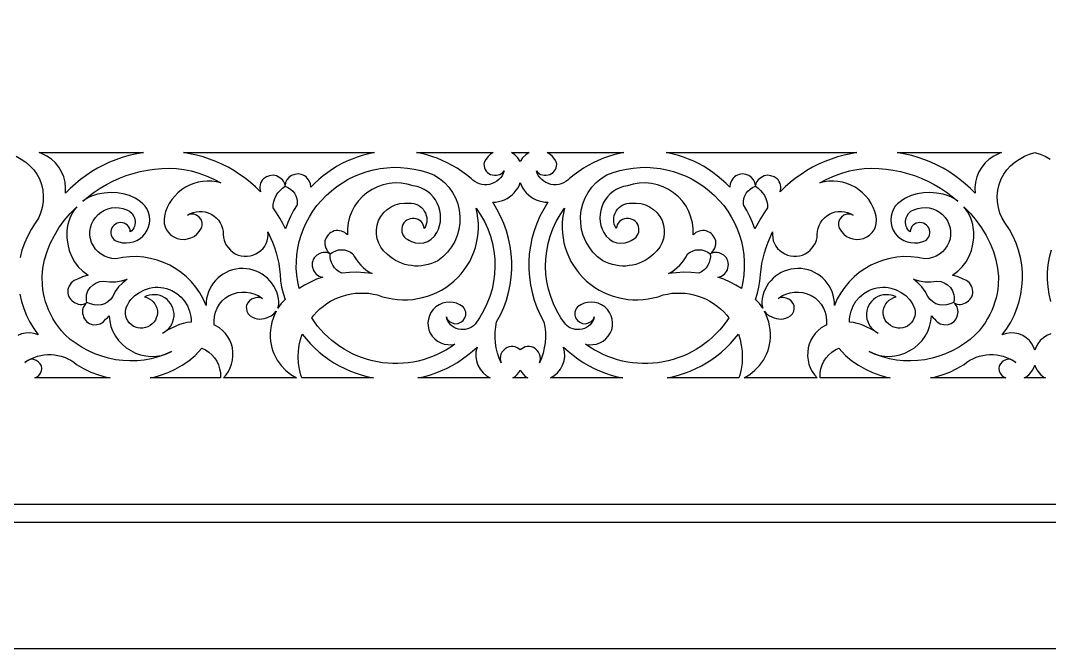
# Model space of a CAD drawing. Extents: x -1830 to 1830, y -1025 to 1025.
# Drawn here: x -1125 to 16, y -1025 to -329 of the extents above; entities that cross this region are included whole.
import ezdxf

# ---------------------------------------------------------------- set-up
doc = ezdxf.new("R2010")
doc.units = 0
doc.layers.add('LAYER_1', color=18, linetype='CONTINUOUS')

msp = doc.modelspace()

# ---------------------------------------------------------------- linework, layer by layer
at = {"layer": 'LAYER_1'}
for points in [[(-1830, -1025), (1830, -1025), (1830, 1025), (-1830, 1025)], [(-1690, 885), (-1690, -885), (1690, -885), (1690, 885)], [(1670, 865), (-1670, 865), (-1670, -865), (1670, -865)], [(-988.5, -475), (-990, -475.2), (-997.5, -476.6), (-1004.8, -478.3), (-1012, -480.4), (-1019, -482.9), (-1026, -485.7), (-1032.8, -488.8), (-1039.4, -492.3), (-1045.9, -496.1), (-1052.1, -500.3), (-1058.2, -504.8), (-1064, -509.6), (-1069.6, -514.7), (-1075, -520.1), (-1074.8, -513.9), (-1075.4, -507.9), (-1076.9, -502), (-1079.2, -496.4), (-1082.3, -491.2), (-1086, -486.4), (-1090.5, -482.3), (-1095.6, -478.8), (-1100.8, -476.2), (-1104.2, -475)], [(-734.1, -475.3), (-740, -476.6), (-745.8, -478.2), (-751.6, -480), (-757.2, -482.2), (-762.8, -484.6), (-768.3, -487.2), (-773.7, -490.2), (-778.9, -493.4), (-784.1, -496.9), (-789, -500.6), (-793.9, -504.7), (-798.5, -508.9), (-803, -513.5), (-803.4, -509.8), (-804.7, -506.3), (-806.8, -503.3), (-808.1, -502), (-809.7, -500.8), (-811.4, -499.9), (-813.2, -499.3), (-816.9, -498.7), (-820.7, -499.1), (-824.2, -500.3), (-827.2, -502.5), (-829.4, -505.1), (-830.8, -508.1), (-831.2, -511.6), (-831.6, -509.8), (-832.3, -508.1), (-833.2, -506.6), (-834.4, -505.2), (-837.3, -502.8), (-840.9, -500.8), (-842.8, -500.4), (-844.7, -500.2), (-848.6, -500.6), (-852.2, -502), (-855.4, -504.1), (-856.7, -505.7), (-857.8, -507.3), (-858.6, -509.1), (-859.1, -510.9), (-859.4, -512.8), (-859.5, -514.7), (-859.2, -516.6), (-858.7, -518.5), (-864.2, -513.1), (-869.9, -508.1), (-875.8, -503.4), (-881.9, -499.1), (-888.2, -495), (-894.7, -491.3), (-901.4, -487.9), (-908.3, -484.9), (-915.3, -482.2), (-922.4, -479.8), (-929.6, -477.8), (-937, -476.2), (-943.9, -475), (-732.3, -475)], [(-600.5, -475), (-603.5, -476.9), (-606.3, -479.4), (-608.8, -482.5), (-610.7, -486), (-610.9, -488), (-610.8, -490.1), (-610.2, -492), (-609.4, -493.8), (-608.3, -495.5), (-606.9, -497), (-605.3, -498.2), (-603.5, -499.2), (-601.4, -499.8), (-599.2, -500.1), (-597.1, -500.1), (-595.1, -499.7), (-593.2, -499.1), (-591.4, -498.1), (-589.8, -496.9), (-588.4, -495.3), (-589.4, -498.1), (-590.8, -500.7), (-592.5, -503), (-594.4, -505), (-596.6, -506.8), (-599.1, -508.3), (-601.7, -509.4), (-604.6, -510.2), (-607.5, -510.6), (-610.4, -510.6), (-613.2, -510.3), (-615.9, -509.6), (-618.5, -508.5), (-621, -507.2), (-623.2, -505.5), (-625.2, -503.6), (-630.2, -499.6), (-635.3, -495.8), (-640.6, -492.4), (-646, -489.2), (-651.5, -486.3), (-657.1, -483.7), (-662.7, -481.3), (-668.5, -479.3), (-674.3, -477.5), (-680.2, -476.1), (-685.5, -475)], [(-564.5, -477.4), (-568, -480.9), (-570.6, -484.8), (-573.2, -480.9), (-576.7, -477.4), (-580.3, -475), (-560.8, -475)], [(-460.9, -476.1), (-466.8, -477.5), (-472.6, -479.3), (-478.4, -481.3), (-484.1, -483.7), (-489.7, -486.3), (-495.2, -489.2), (-500.6, -492.4), (-505.8, -495.8), (-510.9, -499.6), (-515.9, -503.6), (-517.9, -505.5), (-520.2, -507.2), (-522.6, -508.5), (-525.2, -509.6), (-527.9, -510.3), (-530.7, -510.6), (-533.6, -510.6), (-536.6, -510.2), (-539.4, -509.4), (-542.1, -508.3), (-544.5, -506.8), (-546.7, -505), (-548.7, -503), (-550.3, -500.7), (-551.7, -498.1), (-552.7, -495.3), (-551.3, -496.9), (-549.7, -498.1), (-548, -499.1), (-546, -499.7), (-544, -500.1), (-541.9, -500.1), (-539.8, -499.8), (-537.7, -499.2), (-535.9, -498.2), (-534.3, -497), (-532.9, -495.5), (-531.7, -493.8), (-530.9, -492), (-530.4, -490.1), (-530.2, -488), (-530.4, -486), (-532.4, -482.5), (-534.8, -479.4), (-537.7, -476.9), (-540.6, -475), (-455.7, -475)], [(-204.1, -476.2), (-211.5, -477.8), (-218.8, -479.8), (-225.9, -482.2), (-232.9, -484.9), (-239.7, -487.9), (-246.4, -491.3), (-252.9, -495), (-259.2, -499.1), (-265.4, -503.4), (-271.3, -508.1), (-277, -513.1), (-282.4, -518.5), (-281.9, -516.6), (-281.7, -514.7), (-281.7, -512.8), (-282, -510.9), (-282.5, -509.1), (-283.4, -507.3), (-284.4, -505.7), (-285.8, -504.1), (-289, -502), (-292.6, -500.6), (-296.4, -500.2), (-298.3, -500.4), (-300.2, -500.8), (-303.8, -502.8), (-306.7, -505.2), (-307.9, -506.6), (-308.9, -508.1), (-309.5, -509.8), (-309.9, -511.6), (-310.4, -508.1), (-311.8, -505.1), (-314, -502.5), (-317, -500.3), (-320.5, -499.1), (-324.2, -498.7), (-327.9, -499.3), (-329.7, -499.9), (-331.5, -500.8), (-333, -502), (-334.4, -503.3), (-336.5, -506.3), (-337.7, -509.8), (-338.1, -513.5), (-342.6, -508.9), (-347.3, -504.7), (-352.1, -500.6), (-357.1, -496.9), (-362.2, -493.4), (-367.4, -490.2), (-372.8, -487.2), (-378.3, -484.6), (-383.9, -482.2), (-389.6, -480), (-395.3, -478.2), (-401.2, -476.6), (-407, -475.3), (-408.8, -475), (-197.3, -475)], [(-40.4, -476.2), (-45.6, -478.8), (-50.7, -482.3), (-55.1, -486.4), (-58.9, -491.2), (-61.9, -496.4), (-64.2, -502), (-65.7, -507.9), (-66.4, -513.9), (-66.2, -520.1), (-71.5, -514.7), (-77.1, -509.6), (-83, -504.8), (-89, -500.3), (-95.3, -496.1), (-101.7, -492.3), (-108.4, -488.8), (-115.2, -485.7), (-122.1, -482.9), (-129.2, -480.4), (-136.4, -478.3), (-143.7, -476.6), (-151.1, -475.2), (-152.6, -475), (-36.9, -475)], [(-951.9, -492.8), (-943.7, -493.8), (-935.6, -495.3), (-927.2, -497.7), (-918.8, -500.8), (-910.6, -504.5), (-902.8, -508.6), (-907.8, -507.4), (-912.8, -506.7), (-917.9, -506.5), (-922.9, -506.9), (-927.8, -507.8), (-932.6, -509.2), (-937.3, -511.1), (-941.8, -513.5), (-946.2, -516.4), (-950.2, -519.7), (-953.8, -523.3), (-957, -527.2), (-959.8, -531.4), (-962.1, -535.9), (-963.9, -540.5), (-965.2, -545.4), (-965.6, -549.5), (-965.4, -553.5), (-964.4, -557.2), (-962.8, -560.7), (-960.7, -563.8), (-958, -566.5), (-954.8, -568.6), (-951.2, -570.2), (-947.3, -571.1), (-943.3, -571.3), (-939.5, -570.8), (-935.8, -569.7), (-932.4, -567.9), (-929.3, -565.5), (-926.6, -562.6), (-924.5, -559.2), (-923.8, -557.5), (-923.4, -555.8), (-923.3, -554.1), (-923.5, -552.4), (-924.6, -549.3), (-926.7, -546.5), (-929.5, -544.5), (-932.7, -543.4), (-934.4, -543.2), (-936.1, -543.3), (-937.8, -543.6), (-939.5, -544.3), (-936.5, -542.7), (-933.3, -541.4), (-930, -540.6), (-926.7, -540.3), (-923.2, -540.3), (-919.9, -540.8), (-916.6, -541.8), (-913.3, -543.2), (-910.4, -545.2), (-907.7, -547.5), (-905.4, -550.1), (-903.5, -552.8), (-902, -555.8), (-900.9, -559), (-900.2, -562.3), (-900, -565.8), (-899.7, -569), (-899, -572.2), (-897.8, -575.3), (-896.2, -578.2), (-894.3, -580.8), (-892, -583.3), (-889.4, -585.4), (-886.6, -587.2), (-883.4, -588.6), (-880.2, -589.5), (-876.9, -590), (-873.6, -589.9), (-870.3, -589.4), (-867.1, -588.6), (-864, -587.3), (-861, -585.6), (-858.2, -583.6), (-855.9, -581.2), (-853.9, -578.6), (-852.3, -575.8), (-851.2, -572.7), (-850.5, -569.6), (-850.2, -566.3), (-850.4, -563), (-845.4, -574.4), (-843.2, -580.2), (-841.4, -586.1), (-839.8, -592), (-838.5, -598.1), (-837.6, -604.2), (-837, -610.3), (-836.4, -617.5), (-835.3, -624.3), (-833.6, -631), (-831.4, -637.9), (-835.7, -642.5), (-839.4, -647.7), (-838.6, -645.2), (-838.2, -642.7), (-838.2, -640), (-838.7, -637.3), (-839.5, -633.5), (-840.6, -629.8), (-842.1, -626.3), (-843.9, -623), (-846, -619.9), (-848.3, -617.1), (-850.9, -614.4), (-853.7, -612.1), (-856.7, -610), (-860, -608.1), (-863.3, -606.6), (-866.9, -605.4), (-870.5, -604.4), (-874.3, -603.9), (-878.2, -603.6), (-882.1, -603.7), (-886, -604.2), (-889.8, -605.1), (-893.4, -606.3), (-896.9, -607.9), (-900.2, -609.7), (-903.2, -611.8), (-906.1, -614.2), (-908.7, -616.9), (-911, -619.8), (-913.1, -622.8), (-914.9, -626.1), (-916.4, -629.5), (-917.5, -633.1), (-918.4, -636.8), (-918.8, -640.6), (-918.9, -644.5), (-922.2, -637.2), (-926, -630.5), (-930.4, -624.1), (-935.3, -618.3), (-940.7, -612.9), (-946.5, -608.1), (-952.7, -603.8), (-959.3, -600), (-966.1, -596.9), (-973.2, -594.3), (-980.6, -592.4), (-988.1, -591.1), (-995.8, -590.4), (-1003.6, -590.5), (-1011.4, -591.3), (-1019.2, -592.7), (-1023.6, -592.4), (-1027.7, -591.5), (-1031.7, -589.9), (-1035.3, -587.8), (-1038.6, -585.2), (-1041.6, -582.1), (-1044, -578.5), (-1046, -574.6), (-1047.2, -570.6), (-1047.8, -566.5), (-1047.8, -562.4), (-1047.2, -558.3), (-1046, -554.4), (-1044.2, -550.6), (-1041.8, -547), (-1038.7, -543.8), (-1035.4, -541), (-1031.8, -538.8), (-1028, -537.2), (-1023.9, -536.3), (-1019.7, -535.9), (-1015.5, -536.1), (-1011.2, -536.9), (-1007, -538.3), (-1003.8, -540), (-1001.1, -542.5), (-999.1, -545.7), (-998.4, -547.4), (-998.1, -549.3), (-997.8, -551.1), (-997.7, -553), (-998, -554.9), (-998.5, -556.8), (-999.2, -558.5), (-1000.3, -560.2), (-1001.5, -561.7), (-1003.1, -563), (-1003.3, -560.8), (-1003.9, -558.8), (-1005, -557.1), (-1006.3, -555.5), (-1007.9, -554.3), (-1009.7, -553.4), (-1011.6, -552.8), (-1013.7, -552.6), (-1015.7, -552.8), (-1017.7, -553.3), (-1019.5, -554.3), (-1021.1, -555.5), (-1022.5, -556.9), (-1023.6, -558.6), (-1024.4, -560.5), (-1024.8, -562.5), (-1024.8, -564.5), (-1024.4, -566.4), (-1023.7, -568.3), (-1022.6, -569.9), (-1021.3, -571.3), (-1019.7, -572.5), (-1017.9, -573.4), (-1015.9, -574), (-1011.7, -574.9), (-1007.5, -575.2), (-1003.4, -574.8), (-999.5, -573.9), (-995.7, -572.4), (-992.2, -570.3), (-989.1, -567.7), (-986.4, -564.7), (-984.2, -561.2), (-982.7, -557.5), (-981.8, -553.6), (-981.5, -549.5), (-981.9, -545.5), (-982.8, -541.6), (-984.3, -537.9), (-986.4, -534.4), (-989, -531.9), (-991.8, -529.5), (-994.8, -527.5), (-997.8, -525.7), (-1004.1, -522.7), (-1010.8, -520.7), (-1017.7, -519.6), (-1024.8, -519.3), (-1032, -519.9), (-1039.3, -521.2), (-1043.9, -522.5), (-1048.1, -524.2), (-1052.1, -526.3), (-1055.8, -528.7), (-1049.6, -523.7), (-1043.2, -519), (-1036.5, -514.6), (-1029.5, -510.5), (-1022.4, -506.8), (-1015, -503.5), (-1007.5, -500.5), (-999.8, -498), (-992, -495.9), (-984.1, -494.3), (-976.1, -493.2), (-968.1, -492.5), (-960, -492.4)], [(-703.3, -491.4), (-695.8, -492.1), (-688.3, -493.2), (-680.9, -494.8), (-673.6, -497), (-666.5, -499.7), (-660.3, -503.6), (-654.7, -508.2), (-649.8, -513.4), (-645.7, -519.1), (-642.3, -525.3), (-639.8, -531.9), (-638.2, -538.8), (-637.5, -546), (-637.5, -553.2), (-638.6, -560.2), (-640.5, -567), (-643.3, -573.6), (-646.8, -579.7), (-651.2, -585.4), (-656.3, -590.5), (-662, -594.9), (-665.5, -596.7), (-669.1, -598.1), (-672.7, -599.2), (-676.4, -600), (-680.2, -600.6), (-683.9, -600.8), (-687.7, -600.8), (-691.4, -600.4), (-695.1, -599.8), (-698.7, -599), (-702.3, -597.8), (-705.7, -596.3), (-709.1, -594.6), (-712.3, -592.6), (-715.4, -590.3), (-718.3, -587.8), (-722.1, -584), (-725.2, -579.9), (-727.6, -575.3), (-729.3, -570.5), (-730.1, -565.5), (-730.2, -560.5), (-729.4, -555.4), (-727.8, -550.4), (-725.1, -545.7), (-721.9, -541.6), (-718.1, -538), (-713.9, -535.2), (-709.3, -533), (-704.3, -531.6), (-699.1, -530.9), (-693.8, -531.1), (-691.3, -531.1), (-688.8, -531.4), (-686.4, -532.1), (-684.1, -533), (-682, -534.3), (-680.1, -535.9), (-678.4, -537.8), (-677, -539.9), (-675.8, -542.2), (-674.8, -544.6), (-674.3, -547.1), (-674.1, -549.5), (-674.3, -552), (-674.8, -554.5), (-675.8, -556.9), (-677, -559.2), (-677.4, -557), (-678.2, -555), (-679.2, -553.2), (-680.5, -551.6), (-682.1, -550.3), (-683.9, -549.3), (-686, -548.6), (-688.2, -548.2), (-690.5, -548.1), (-692.6, -548.5), (-694.7, -549.1), (-696.5, -550.1), (-698.2, -551.4), (-699.6, -553), (-700.8, -554.8), (-701.6, -557), (-702, -559.1), (-702.1, -561.1), (-701.8, -563.2), (-701.2, -565.2), (-700.3, -567), (-699, -568.7), (-697.4, -570.1), (-695.4, -571.3), (-693.5, -572.6), (-691.4, -573.7), (-686.9, -575.1), (-682.3, -575.5), (-677.6, -575.1), (-673.2, -573.5), (-669.3, -571), (-665.9, -567.7), (-663.1, -563.6), (-661.3, -559.8), (-660, -555.8), (-659.2, -551.7), (-658.9, -547.6), (-659.1, -543.4), (-659.7, -539.2), (-660.9, -535.1), (-662.6, -531.1), (-664.7, -527.3), (-667.2, -523.9), (-670.1, -520.9), (-673.4, -518.2), (-677, -515.9), (-680.9, -514.1), (-685, -512.7), (-689.3, -511.9), (-695.9, -510), (-702.6, -509), (-709.3, -508.7), (-716, -509.3), (-722.5, -510.7), (-728.9, -512.9), (-734.9, -515.8), (-740.6, -519.6), (-745.9, -524), (-750.5, -529), (-754.4, -534.4), (-757.5, -540.3), (-759.9, -546.5), (-761.5, -552.9), (-762.3, -559.6), (-762.3, -566.3), (-763.7, -565), (-765.3, -563.8), (-767, -562.8), (-768.9, -562.1), (-770.9, -561.6), (-772.9, -561.4), (-774.9, -561.5), (-776.8, -561.9), (-778.8, -562.7), (-780.7, -563.6), (-782.3, -564.8), (-783.8, -566.2), (-786, -569.4), (-787.4, -572.9), (-787.3, -577), (-786.2, -580.9), (-785.3, -582.7), (-784.2, -584.4), (-782.8, -585.9), (-781.3, -587.2), (-778.4, -585.3), (-775.3, -583.8), (-772.1, -583), (-768.7, -582.7), (-765.4, -583), (-762.1, -583.8), (-759, -585.3), (-756.2, -587.2), (-754.4, -590.7), (-752.3, -593.9), (-750, -597), (-747.5, -599.9), (-744.7, -602.6), (-741.7, -605), (-738.5, -607.3), (-735, -609.2), (-743.4, -608.2), (-751.7, -607.7), (-760.1, -607.9), (-768.4, -608.7), (-771.6, -607.2), (-774.4, -605.2), (-776.7, -602.8), (-778.6, -600), (-780, -597), (-781, -593.8), (-781.4, -590.6), (-781.3, -587.2), (-783.2, -586.4), (-785.1, -585.9), (-787, -585.7), (-789, -585.8), (-790.9, -586.2), (-792.8, -586.9), (-796.3, -588.9), (-797.8, -590.2), (-799.1, -591.7), (-800.1, -593.4), (-800.8, -595.2), (-801.3, -597.1), (-801.4, -599.1), (-801.2, -601.1), (-800.8, -603.2), (-800.2, -605), (-799.3, -606.8), (-798.2, -608.4), (-796.9, -609.8), (-795.3, -611), (-793.6, -612), (-791.7, -612.7), (-789.6, -613.1), (-796.4, -615.5), (-803.1, -618.6), (-809.7, -622.1), (-815.8, -625.8), (-817.4, -618.3), (-818.5, -610.8), (-819, -603.3), (-818.9, -595.8), (-818.4, -588.4), (-817.3, -581), (-815.7, -573.7), (-813.7, -566.6), (-811.1, -559.6), (-808, -552.8), (-804.5, -546.2), (-800.5, -539.9), (-796.1, -533.8), (-791.2, -528), (-785.9, -522.5), (-780.1, -517.4), (-774.1, -512.6), (-767.9, -508.4), (-761.3, -504.6), (-754.5, -501.2), (-747.6, -498.4), (-740.4, -496), (-733.2, -494.1), (-725.8, -492.7), (-718.4, -491.8), (-710.9, -491.3)], [(-422.8, -491.8), (-415.3, -492.7), (-408, -494.1), (-400.7, -496), (-393.6, -498.4), (-386.6, -501.2), (-379.8, -504.6), (-373.3, -508.4), (-367, -512.6), (-361, -517.4), (-355.3, -522.5), (-349.9, -528), (-345, -533.8), (-340.6, -539.9), (-336.6, -546.2), (-333.1, -552.8), (-330.1, -559.6), (-327.5, -566.6), (-325.4, -573.7), (-323.8, -581), (-322.8, -588.4), (-322.2, -595.8), (-322.2, -603.3), (-322.7, -610.8), (-323.7, -618.3), (-325.3, -625.8), (-331.5, -622.1), (-338, -618.6), (-344.8, -615.5), (-351.5, -613.1), (-349.5, -612.7), (-347.6, -612), (-345.8, -611), (-344.3, -609.8), (-342.9, -608.4), (-341.8, -606.8), (-340.9, -605), (-340.4, -603.2), (-339.9, -601.1), (-339.7, -599.1), (-339.9, -597.1), (-340.3, -595.2), (-341, -593.4), (-342, -591.7), (-343.3, -590.2), (-344.8, -588.9), (-348.4, -586.9), (-350.2, -586.2), (-352.1, -585.8), (-354.1, -585.7), (-356, -585.9), (-358, -586.4), (-359.9, -587.2), (-359.7, -590.6), (-360.2, -593.8), (-361.1, -597), (-362.5, -600), (-364.4, -602.8), (-366.8, -605.2), (-369.5, -607.2), (-372.7, -608.7), (-381.1, -607.9), (-389.4, -607.7), (-397.8, -608.2), (-406.1, -609.2), (-402.7, -607.3), (-399.5, -605), (-396.5, -602.6), (-393.7, -599.9), (-391.1, -597), (-388.8, -593.9), (-386.8, -590.7), (-385, -587.2), (-382.1, -585.3), (-379, -583.8), (-375.8, -583), (-372.4, -582.7), (-369.1, -583), (-365.8, -583.8), (-362.7, -585.3), (-359.9, -587.2), (-358.3, -585.9), (-357, -584.4), (-355.8, -582.7), (-354.9, -580.9), (-353.8, -577), (-353.8, -572.9), (-355.1, -569.4), (-357.4, -566.2), (-358.8, -564.8), (-360.5, -563.6), (-362.3, -562.7), (-364.3, -561.9), (-366.3, -561.5), (-368.3, -561.4), (-370.2, -561.6), (-372.2, -562.1), (-374.1, -562.8), (-375.9, -563.8), (-377.5, -565), (-378.8, -566.3), (-378.8, -559.6), (-379.6, -552.9), (-381.3, -546.5), (-383.6, -540.3), (-386.8, -534.4), (-390.7, -529), (-395.3, -524), (-400.6, -519.6), (-406.2, -515.8), (-412.3, -512.9), (-418.6, -510.7), (-425.2, -509.3), (-431.8, -508.7), (-438.6, -509), (-445.3, -510), (-451.8, -511.9), (-456.1, -512.7), (-460.3, -514.1), (-464.1, -515.9), (-467.7, -518.2), (-471, -520.9), (-473.9, -523.9), (-476.5, -527.3), (-478.6, -531.1), (-480.2, -535.1), (-481.4, -539.2), (-482.1, -543.4), (-482.3, -547.6), (-482, -551.7), (-481.2, -555.8), (-479.9, -559.8), (-478, -563.6), (-475.2, -567.7), (-471.8, -571), (-467.9, -573.5), (-463.5, -575.1), (-458.9, -575.5), (-454.2, -575.1), (-449.7, -573.7), (-447.7, -572.6), (-445.7, -571.3), (-443.8, -570.1), (-442.2, -568.7), (-440.9, -567), (-439.9, -565.2), (-439.3, -563.2), (-439, -561.1), (-439.1, -559.1), (-439.6, -557), (-440.4, -554.8), (-441.5, -553), (-442.9, -551.4), (-444.6, -550.1), (-446.5, -549.1), (-448.5, -548.5), (-450.7, -548.1), (-453, -548.2), (-455.2, -548.6), (-457.2, -549.3), (-459, -550.3), (-460.6, -551.6), (-461.9, -553.2), (-463, -555), (-463.7, -557), (-464.1, -559.2), (-465.4, -556.9), (-466.3, -554.5), (-466.8, -552), (-467, -549.5), (-466.8, -547.1), (-466.3, -544.6), (-465.4, -542.2), (-464.1, -539.9), (-462.7, -537.8), (-461, -535.9), (-459.1, -534.3), (-457, -533), (-454.7, -532.1), (-452.3, -531.4), (-449.9, -531.1), (-447.4, -531.1), (-442, -530.9), (-436.8, -531.6), (-431.9, -533), (-427.2, -535.2), (-423, -538), (-419.2, -541.6), (-416, -545.7), (-413.4, -550.4), (-411.7, -555.4), (-410.9, -560.5), (-411, -565.5), (-411.9, -570.5), (-413.5, -575.3), (-415.9, -579.9), (-419, -584), (-422.9, -587.8), (-425.8, -590.3), (-428.8, -592.6), (-432.1, -594.6), (-435.4, -596.3), (-438.9, -597.8), (-442.4, -599), (-446.1, -599.8), (-449.7, -600.4), (-453.5, -600.8), (-457.2, -600.8), (-461, -600.6), (-464.7, -600), (-468.4, -599.2), (-472.1, -598.1), (-475.7, -596.7), (-479.1, -594.9), (-484.9, -590.5), (-490, -585.4), (-494.3, -579.7), (-497.9, -573.6), (-500.7, -567), (-502.6, -560.2), (-503.6, -553.2), (-503.7, -546), (-503, -538.8), (-501.3, -531.9), (-498.8, -525.3), (-495.4, -519.1), (-491.3, -513.4), (-486.4, -508.2), (-480.9, -503.6), (-474.7, -499.7), (-467.5, -497), (-460.2, -494.8), (-452.8, -493.2), (-445.3, -492.1), (-437.8, -491.4), (-430.3, -491.3)], [(-173.1, -492.5), (-165, -493.2), (-157, -494.3), (-149.1, -495.9), (-141.3, -498), (-133.6, -500.5), (-126.1, -503.5), (-118.8, -506.8), (-111.6, -510.5), (-104.7, -514.6), (-98, -519), (-91.5, -523.7), (-85.4, -528.7), (-89, -526.3), (-93, -524.2), (-97.3, -522.5), (-101.8, -521.2), (-109.1, -519.9), (-116.3, -519.3), (-123.4, -519.6), (-130.4, -520.7), (-137, -522.7), (-143.4, -525.7), (-146.4, -527.5), (-149.3, -529.5), (-152.1, -531.9), (-154.8, -534.4), (-156.8, -537.9), (-158.3, -541.6), (-159.2, -545.5), (-159.6, -549.5), (-159.3, -553.6), (-158.5, -557.5), (-157, -561.2), (-154.8, -564.7), (-152.1, -567.7), (-148.9, -570.3), (-145.4, -572.4), (-141.7, -573.9), (-137.7, -574.8), (-133.6, -575.2), (-129.4, -574.9), (-125.3, -574), (-123.2, -573.4), (-121.4, -572.5), (-119.8, -571.3), (-118.5, -569.9), (-117.4, -568.3), (-116.7, -566.4), (-116.3, -564.5), (-116.3, -562.5), (-116.7, -560.5), (-117.5, -558.6), (-118.6, -556.9), (-120, -555.5), (-121.7, -554.3), (-123.5, -553.3), (-125.4, -552.8), (-127.5, -552.6), (-129.5, -552.8), (-131.5, -553.4), (-133.3, -554.3), (-134.9, -555.5), (-136.2, -557.1), (-137.2, -558.8), (-137.8, -560.8), (-138.1, -563), (-139.6, -561.7), (-140.9, -560.2), (-141.9, -558.5), (-142.7, -556.8), (-143.2, -554.9), (-143.4, -553), (-143.4, -551.1), (-143.1, -549.3), (-142.7, -547.4), (-142.1, -545.7), (-140.1, -542.5), (-137.4, -540), (-134.2, -538.3), (-129.9, -536.9), (-125.7, -536.1), (-121.4, -535.9), (-117.2, -536.3), (-113.2, -537.2), (-109.3, -538.8), (-105.7, -541), (-102.4, -543.8), (-99.4, -547), (-97, -550.6), (-95.2, -554.4), (-94, -558.3), (-93.4, -562.4), (-93.4, -566.5), (-94, -570.6), (-95.2, -574.6), (-97.1, -578.5), (-99.6, -582.1), (-102.5, -585.2), (-105.8, -587.8), (-109.5, -589.9), (-113.4, -591.5), (-117.6, -592.4), (-121.9, -592.7), (-129.8, -591.3), (-137.6, -590.5), (-145.3, -590.4), (-153, -591.1), (-160.6, -592.4), (-167.9, -594.3), (-175, -596.9), (-181.9, -600), (-188.4, -603.8), (-194.6, -608.1), (-200.5, -612.9), (-205.8, -618.3), (-210.8, -624.1), (-215.1, -630.5), (-219, -637.2), (-222.2, -644.5), (-222.3, -640.6), (-222.8, -636.8), (-223.6, -633.1), (-224.8, -629.5), (-226.2, -626.1), (-228, -622.8), (-230.1, -619.8), (-232.5, -616.9), (-235.1, -614.2), (-237.9, -611.8), (-241, -609.7), (-244.2, -607.9), (-247.7, -606.3), (-251.3, -605.1), (-255.1, -604.2), (-259, -603.7), (-262.9, -603.6), (-266.8, -603.9), (-270.6, -604.4), (-274.3, -605.4), (-277.8, -606.6), (-281.2, -608.1), (-284.4, -610), (-287.4, -612.1), (-290.2, -614.4), (-292.8, -617.1), (-295.2, -619.9), (-297.3, -623), (-299, -626.3), (-300.5, -629.8), (-301.7, -633.5), (-302.5, -637.3), (-302.9, -640), (-302.9, -642.7), (-302.5, -645.2), (-301.7, -647.7), (-305.4, -642.5), (-309.7, -637.9), (-307.5, -631), (-305.9, -624.3), (-304.8, -617.5), (-304.2, -610.3), (-303.6, -604.2), (-302.6, -598.1), (-301.3, -592), (-299.8, -586.1), (-297.9, -580.2), (-295.8, -574.4), (-290.8, -563), (-291, -566.3), (-290.7, -569.6), (-290, -572.7), (-288.8, -575.8), (-287.3, -578.6), (-285.3, -581.2), (-282.9, -583.6), (-280.2, -585.6), (-277.2, -587.3), (-274.1, -588.6), (-270.8, -589.4), (-267.6, -589.9), (-264.3, -590), (-261, -589.5), (-257.7, -588.6), (-254.5, -587.2), (-251.7, -585.4), (-249.2, -583.3), (-246.9, -580.8), (-244.9, -578.2), (-243.3, -575.3), (-242.2, -572.2), (-241.4, -569), (-241.2, -565.8), (-240.9, -562.3), (-240.3, -559), (-239.1, -555.8), (-237.6, -552.8), (-235.7, -550.1), (-233.4, -547.5), (-230.8, -545.2), (-227.8, -543.2), (-224.6, -541.8), (-221.3, -540.8), (-217.9, -540.3), (-214.5, -540.3), (-211.1, -540.6), (-207.8, -541.4), (-204.6, -542.7), (-201.6, -544.3), (-203.3, -543.6), (-205, -543.3), (-206.7, -543.2), (-208.4, -543.4), (-211.6, -544.5), (-214.4, -546.5), (-216.5, -549.3), (-217.6, -552.4), (-217.8, -554.1), (-217.7, -555.8), (-217.3, -557.5), (-216.7, -559.2), (-214.5, -562.6), (-211.8, -565.5), (-208.8, -567.9), (-205.4, -569.7), (-201.7, -570.8), (-197.8, -571.3), (-193.9, -571.1), (-189.9, -570.2), (-186.3, -568.6), (-183.2, -566.5), (-180.5, -563.8), (-178.3, -560.7), (-176.7, -557.2), (-175.8, -553.5), (-175.5, -549.5), (-176, -545.4), (-177.3, -540.5), (-179.1, -535.9), (-181.4, -531.4), (-184.1, -527.2), (-187.3, -523.3), (-190.9, -519.7), (-195, -516.4), (-199.4, -513.5), (-203.9, -511.1), (-208.5, -509.2), (-213.3, -507.8), (-218.3, -506.9), (-223.3, -506.5), (-228.3, -506.7), (-233.4, -507.4), (-238.4, -508.6), (-230.6, -504.5), (-222.3, -500.8), (-213.9, -497.7), (-205.5, -495.3), (-197.4, -493.8), (-189.3, -492.8), (-181.2, -492.4)], [(-828.2, -513.7), (-825.4, -515.4), (-823, -517.6), (-821, -520.1), (-819.4, -522.9), (-818.4, -526), (-817.9, -529.3), (-818, -532.8), (-821.9, -539.1), (-825.3, -545.8), (-828.2, -552.7), (-830.9, -559.7), (-833.9, -553.6), (-837.2, -547.7), (-840.8, -541.9), (-844.8, -536.1), (-844.6, -532.6), (-843.9, -529.1), (-842.8, -525.8), (-841.2, -522.6), (-839.3, -519.6), (-837, -516.9), (-834.4, -514.5), (-831.4, -512.4)], [(-569.6, -510.8), (-568, -513.9), (-566.1, -516.8), (-563.9, -519.6), (-561.4, -521.9), (-558.8, -524), (-555.9, -525.8), (-552.9, -527.3), (-549.8, -528.4), (-546.5, -529.3), (-543.2, -529.8), (-539.9, -530), (-544.6, -537.7), (-548.8, -545.5), (-552.3, -553.6), (-555.2, -561.9), (-557.6, -570.3), (-559.4, -578.7), (-560.6, -587.3), (-561.1, -595.9), (-561.1, -604.5), (-560.5, -613.1), (-559.3, -621.7), (-557.5, -630.1), (-555.1, -638.5), (-552.1, -646.7), (-548.5, -654.8), (-544.4, -662.6), (-543.3, -668.4), (-542.8, -674.2), (-542.7, -680.1), (-543.1, -685.9), (-544, -691.6), (-545.3, -697.3), (-547.1, -702.9), (-549.4, -708.3), (-548.6, -705.8), (-548.3, -703.3), (-548.5, -700.9), (-549.2, -698.5), (-550.3, -696.3), (-551.8, -694.4), (-553.7, -692.6), (-556.1, -691.2), (-558.3, -690.5), (-560.5, -690.2), (-562.8, -690.2), (-565, -690.6), (-567, -691.4), (-568.9, -692.5), (-570.6, -693.8), (-572.2, -692.5), (-574.1, -691.4), (-576.2, -690.6), (-578.4, -690.2), (-580.6, -690.2), (-582.9, -690.5), (-585.1, -691.2), (-587.4, -692.6), (-589.3, -694.4), (-590.9, -696.3), (-592, -698.5), (-592.6, -700.9), (-592.8, -703.3), (-592.6, -705.8), (-591.8, -708.3), (-594, -702.9), (-595.8, -697.3), (-597.2, -691.6), (-598, -685.9), (-598.4, -680.1), (-598.4, -674.2), (-597.8, -668.4), (-596.8, -662.6), (-592.6, -654.8), (-589, -646.7), (-586, -638.5), (-583.6, -630.1), (-581.8, -621.7), (-580.6, -613.1), (-580, -604.5), (-580, -595.9), (-580.6, -587.3), (-581.8, -578.7), (-583.5, -570.3), (-585.9, -561.9), (-588.8, -553.6), (-592.4, -545.5), (-596.5, -537.7), (-601.2, -530), (-597.9, -529.8), (-594.6, -529.3), (-591.4, -528.4), (-588.2, -527.3), (-585.2, -525.8), (-582.4, -524), (-579.7, -521.9), (-577.3, -519.6), (-575, -516.8), (-573.1, -513.9), (-571.5, -510.8), (-570.6, -508.3)], [(-306.7, -514.5), (-304.1, -516.9), (-301.8, -519.6), (-299.9, -522.6), (-298.4, -525.8), (-297.3, -529.1), (-296.6, -532.6), (-296.3, -536.1), (-300.3, -541.9), (-303.9, -547.7), (-307.2, -553.6), (-310.3, -559.7), (-312.9, -552.7), (-315.9, -545.8), (-319.2, -539.1), (-323.1, -532.8), (-323.2, -529.3), (-322.7, -526), (-321.7, -522.9), (-320.2, -520.1), (-318.2, -517.6), (-315.7, -515.4), (-312.9, -513.7), (-309.7, -512.4)], [(-1064.8, -538), (-1066.8, -541), (-1068.5, -544.3), (-1070, -547.6), (-1071.3, -551.2), (-1072.2, -554.8), (-1072.9, -558.6), (-1073.3, -562.5), (-1073.3, -569.7), (-1072.5, -576.7), (-1070.8, -583.5), (-1068.3, -590), (-1064.9, -596.1), (-1060.8, -601.6), (-1055.7, -606.6), (-1052.9, -608.8), (-1049.9, -610.9), (-1056.2, -612.9), (-1061.6, -615.3), (-1063.6, -616), (-1065.4, -617), (-1067.1, -618.2), (-1068.6, -619.6), (-1069.8, -621.2), (-1070.8, -623), (-1071.6, -624.8), (-1072.2, -626.9), (-1072.4, -628.9), (-1072.3, -630.9), (-1071.9, -632.9), (-1071.2, -634.8), (-1070.2, -636.5), (-1069, -638.1), (-1067.6, -639.5), (-1066, -640.6), (-1064.3, -641.7), (-1062.5, -642.5), (-1060.7, -643.1), (-1058.8, -643.4), (-1056.9, -643.4), (-1055, -643.1), (-1053.2, -642.5), (-1051.5, -641.6), (-1052.9, -642.9), (-1054, -644.5), (-1054.9, -646.1), (-1055.6, -647.9), (-1056, -649.8), (-1056.1, -651.7), (-1055.9, -653.6), (-1055.5, -655.5), (-1054.9, -657.5), (-1054, -659.3), (-1052.9, -660.9), (-1051.6, -662.4), (-1050, -663.6), (-1048.2, -664.6), (-1046.3, -665.4), (-1044.3, -665.9), (-1040.2, -665.8), (-1036.3, -664.8), (-1034.5, -663.9), (-1032.9, -662.8), (-1031.6, -661.4), (-1030.4, -659.9), (-1028.2, -658.2), (-1026.5, -656), (-1025.9, -662.1), (-1024.5, -667.9), (-1022.3, -673.4), (-1019.5, -678.6), (-1016.1, -683.3), (-1012.1, -687.6), (-1007.5, -691.4), (-1002.5, -694.5), (-997.2, -697.3), (-991.6, -699.3), (-985.9, -700.5), (-980.2, -701.1), (-974.3, -700.9), (-968.6, -699.9), (-962.9, -698.1), (-957.4, -695.6), (-964.7, -699), (-972.2, -701.7), (-979.9, -703.8), (-987.7, -705.2), (-995.6, -706), (-1003.6, -706.1), (-1011.5, -705.7), (-1019.4, -704.7), (-1027.2, -703.1), (-1034.8, -700.9), (-1042.3, -698.2), (-1049.5, -694.9), (-1056.5, -691.2), (-1063.2, -686.9), (-1069.6, -682.2), (-1075.5, -676.9), (-1079.3, -672.6), (-1082.8, -668.2), (-1085.9, -663.7), (-1088.8, -659.2), (-1091.3, -654.6), (-1093.5, -650), (-1095.4, -645.4), (-1097, -640.7), (-1098.3, -636), (-1099.3, -631.4), (-1100.1, -626.6), (-1100.5, -621.9), (-1100.7, -612.5), (-1099.9, -603.2), (-1098.1, -593.9), (-1095.3, -584.7), (-1091.8, -575.8), (-1087.3, -567), (-1082.2, -558.5), (-1076.3, -550.4), (-1069.7, -542.6), (-1062.5, -535.1)], [(-71.4, -542.6), (-64.9, -550.4), (-59, -558.5), (-53.8, -567), (-49.4, -575.8), (-45.8, -584.7), (-43.1, -593.9), (-41.3, -603.2), (-40.4, -612.5), (-40.6, -621.9), (-41.1, -626.6), (-41.8, -631.4), (-42.9, -636), (-44.2, -640.7), (-45.8, -645.4), (-47.7, -650), (-49.9, -654.6), (-52.4, -659.2), (-55.2, -663.7), (-58.3, -668.2), (-61.8, -672.6), (-65.6, -676.9), (-71.6, -682.2), (-77.9, -686.9), (-84.6, -691.2), (-91.6, -694.9), (-98.9, -698.2), (-106.3, -700.9), (-114, -703.1), (-121.8, -704.7), (-129.6, -705.7), (-137.6, -706.1), (-145.5, -706), (-153.4, -705.2), (-161.2, -703.8), (-168.9, -701.7), (-176.4, -699), (-183.8, -695.6), (-178.2, -698.1), (-172.6, -699.9), (-166.8, -700.9), (-161, -701.1), (-155.2, -700.5), (-149.5, -699.3), (-144, -697.3), (-138.6, -694.5), (-133.6, -691.4), (-129.1, -687.6), (-125.1, -683.3), (-121.6, -678.6), (-118.8, -673.4), (-116.7, -667.9), (-115.3, -662.1), (-114.7, -656), (-112.9, -658.2), (-110.8, -659.9), (-109.6, -661.4), (-108.2, -662.8), (-106.6, -663.9), (-104.8, -664.8), (-101, -665.8), (-96.8, -665.9), (-94.8, -665.4), (-92.9, -664.6), (-91.1, -663.6), (-89.6, -662.4), (-88.2, -660.9), (-87.1, -659.3), (-86.3, -657.5), (-85.7, -655.5), (-85.2, -653.6), (-85, -651.7), (-85.2, -649.8), (-85.6, -647.9), (-86.2, -646.1), (-87.1, -644.5), (-88.3, -642.9), (-89.6, -641.6), (-87.9, -642.5), (-86.1, -643.1), (-84.2, -643.4), (-82.4, -643.4), (-80.5, -643.1), (-78.6, -642.5), (-76.8, -641.7), (-75.1, -640.6), (-73.5, -639.5), (-72.1, -638.1), (-70.9, -636.5), (-69.9, -634.8), (-69.2, -632.9), (-68.8, -630.9), (-68.7, -628.9), (-69, -626.9), (-69.5, -624.8), (-70.3, -623), (-71.3, -621.2), (-72.6, -619.6), (-74, -618.2), (-75.7, -617), (-77.5, -616), (-79.6, -615.3), (-85, -612.9), (-91.3, -610.9), (-88.2, -608.8), (-85.4, -606.6), (-80.4, -601.6), (-76.2, -596.1), (-72.8, -590), (-70.3, -583.5), (-68.7, -576.7), (-67.8, -569.7), (-67.8, -562.5), (-68.2, -558.6), (-68.9, -554.8), (-69.9, -551.2), (-71.1, -547.6), (-72.6, -544.3), (-74.4, -541), (-76.4, -538), (-78.6, -535.1)], [(-614.6, -544), (-610.3, -551.6), (-606.7, -559.5), (-603.7, -567.6), (-601.5, -575.9), (-599.9, -584.3), (-598.9, -592.7), (-598.7, -601.2), (-599.1, -609.7), (-600.2, -618.1), (-601.9, -626.4), (-604.4, -634.7), (-607.5, -642.7), (-611.2, -650.5), (-615.7, -658.1), (-620.8, -665.4), (-622.5, -667.1), (-624.6, -668.6), (-626.8, -669.7), (-629.1, -670.6), (-631.6, -671.2), (-634.1, -671.4), (-636.6, -671.3), (-639.1, -670.9), (-641.6, -670.1), (-643.9, -669), (-646, -667.5), (-647.9, -665.9), (-649.6, -663.9), (-650.9, -661.8), (-651.9, -659.5), (-652.5, -657.1), (-652, -658.7), (-651.2, -660.1), (-649, -662.4), (-646.2, -664), (-643, -664.8), (-639.5, -664.4), (-636.4, -663.2), (-633.9, -661.1), (-631.9, -658.2), (-631.1, -655.2), (-631.1, -652), (-632.1, -648.9), (-633, -647.4), (-634.1, -646.1), (-637.6, -643.8), (-641.3, -642.1), (-645.2, -641.1), (-649.2, -640.8), (-653.1, -641.1), (-657, -642.1), (-660.7, -643.8), (-664.2, -646.1), (-667.3, -649), (-669.6, -652.3), (-671.4, -655.9), (-672.5, -659.7), (-673, -663.6), (-672.8, -667.6), (-671.9, -671.5), (-670.4, -675.3), (-668.2, -678.8), (-665.5, -681.7), (-662.3, -684.2), (-658.8, -686.1), (-655, -687.4), (-651.1, -688), (-647.1, -688.1), (-643, -687.4), (-647.7, -690.7), (-652.5, -693.7), (-657.5, -696.4), (-662.6, -698.9), (-667.8, -701.1), (-673, -703.1), (-678.4, -704.8), (-683.9, -706.2), (-689.4, -707.3), (-695, -708.1), (-700.6, -708.7), (-706.2, -709), (-711.9, -709), (-717.5, -708.7), (-723.2, -708.1), (-728.9, -707.2), (-734.5, -706), (-740, -704.6), (-745.4, -702.8), (-750.7, -700.8), (-755.9, -698.5), (-760.9, -696), (-765.8, -693.2), (-770.6, -690.1), (-775.2, -686.9), (-779.6, -683.4), (-783.8, -679.7), (-787.9, -675.8), (-791.7, -671.7), (-795.3, -667.4), (-798.7, -662.9), (-801.9, -658.2), (-799.7, -655.5), (-796.3, -651.8), (-792.7, -648.4), (-788.9, -645.3), (-785, -642.4), (-780.9, -639.9), (-776.6, -637.6), (-772.1, -635.7), (-767.6, -634.1), (-763, -632.8), (-758.2, -631.8), (-753.4, -631.1), (-748.6, -630.8), (-743.6, -630.8), (-738.7, -631.1), (-733.8, -631.9), (-728.9, -632.9), (-723.4, -634.8), (-717.9, -636.2), (-712.3, -637.3), (-706.7, -638), (-701.1, -638.3), (-695.5, -638.3), (-689.9, -637.8), (-684.4, -637), (-678.9, -635.8), (-673.6, -634.3), (-668.3, -632.4), (-663.1, -630.1), (-658.1, -627.5), (-653.3, -624.5), (-648.6, -621.2), (-644.2, -617.5), (-640, -613.6), (-636.2, -609.4), (-632.7, -605), (-629.5, -600.4), (-626.7, -595.7), (-624.2, -590.7), (-622.1, -585.6), (-620.4, -580.4), (-619, -575.1), (-617.9, -569.7), (-617.2, -564.2), (-616.9, -558.7), (-617, -553.2), (-617.5, -547.6), (-618.4, -542.1), (-619.6, -536.6)], [(-522.8, -542.1), (-523.6, -547.6), (-524.1, -553.2), (-524.2, -558.7), (-523.9, -564.2), (-523.2, -569.7), (-522.2, -575.1), (-520.8, -580.4), (-519, -585.6), (-516.9, -590.7), (-514.4, -595.7), (-511.6, -600.4), (-508.4, -605), (-505, -609.4), (-501.1, -613.6), (-497, -617.5), (-492.5, -621.2), (-487.8, -624.5), (-483, -627.5), (-478, -630.1), (-472.9, -632.4), (-467.6, -634.3), (-462.2, -635.8), (-456.8, -637), (-451.2, -637.8), (-445.7, -638.3), (-440.1, -638.3), (-434.5, -638), (-428.9, -637.3), (-423.3, -636.2), (-417.7, -634.8), (-412.3, -632.9), (-407.3, -631.9), (-402.4, -631.1), (-397.5, -630.8), (-392.6, -630.8), (-387.7, -631.1), (-382.9, -631.8), (-378.2, -632.8), (-373.5, -634.1), (-369, -635.7), (-364.6, -637.6), (-360.3, -639.9), (-356.2, -642.4), (-352.2, -645.3), (-348.4, -648.4), (-344.8, -651.8), (-341.5, -655.5), (-339.3, -658.2), (-342.4, -662.9), (-345.8, -667.4), (-349.4, -671.7), (-353.3, -675.8), (-357.3, -679.7), (-361.5, -683.4), (-365.9, -686.9), (-370.5, -690.1), (-375.3, -693.2), (-380.2, -696), (-385.3, -698.5), (-390.4, -700.8), (-395.7, -702.8), (-401.2, -704.6), (-406.7, -706), (-412.3, -707.2), (-417.9, -708.1), (-423.6, -708.7), (-429.3, -709), (-434.9, -709), (-440.6, -708.7), (-446.2, -708.1), (-451.8, -707.3), (-457.3, -706.2), (-462.7, -704.8), (-468.1, -703.1), (-473.4, -701.1), (-478.6, -698.9), (-483.6, -696.4), (-488.6, -693.7), (-493.4, -690.7), (-498.1, -687.4), (-494.1, -688.1), (-490.1, -688), (-486.1, -687.4), (-482.4, -686.1), (-478.8, -684.2), (-475.7, -681.7), (-473, -678.8), (-470.8, -675.3), (-469.2, -671.5), (-468.4, -667.6), (-468.2, -663.6), (-468.6, -659.7), (-469.7, -655.9), (-471.5, -652.3), (-473.9, -649), (-476.9, -646.1), (-480.4, -643.8), (-484.1, -642.1), (-488, -641.1), (-492, -640.8), (-495.9, -641.1), (-499.8, -642.1), (-503.5, -643.8), (-507, -646.1), (-508.1, -647.4), (-509, -648.9), (-510, -652), (-510.1, -655.2), (-509.2, -658.2), (-507.3, -661.1), (-504.7, -663.2), (-501.6, -664.4), (-498.1, -664.8), (-494.9, -664), (-492.1, -662.4), (-489.9, -660.1), (-489.2, -658.7), (-488.6, -657.1), (-489.2, -659.5), (-490.2, -661.8), (-491.6, -663.9), (-493.2, -665.9), (-495.1, -667.5), (-497.2, -669), (-499.5, -670.1), (-502, -670.9), (-504.5, -671.3), (-507.1, -671.4), (-509.6, -671.2), (-512, -670.6), (-514.4, -669.7), (-516.6, -668.6), (-518.6, -667.1), (-520.4, -665.4), (-525.5, -658.1), (-529.9, -650.5), (-533.7, -642.7), (-536.8, -634.7), (-539.2, -626.4), (-541, -618.1), (-542.1, -609.7), (-542.5, -601.2), (-542.2, -592.7), (-541.3, -584.3), (-539.7, -575.9), (-537.4, -567.6), (-534.4, -559.5), (-530.8, -551.6), (-526.5, -544), (-521.5, -536.6)], [(-1011.5, -619.3), (-1016, -623.9), (-1019.7, -629), (-1022.6, -634.6), (-1025, -638), (-1027.9, -640.7), (-1031.4, -642.7), (-1035.4, -643.9), (-1039.3, -644.3), (-1043.2, -644), (-1047.2, -642.9), (-1051.1, -641.1), (-1051.6, -639), (-1051.8, -636.9), (-1051.8, -634.8), (-1051.5, -632.7), (-1050.1, -628.5), (-1047.7, -624.7), (-1044.4, -621.7), (-1040.8, -619.4), (-1036.8, -618), (-1032.6, -617.5), (-1025.9, -618.3), (-1019.3, -618.3), (-1012.8, -617.3), (-1006.4, -615.3)], [(-128.4, -617.3), (-121.8, -618.3), (-115.2, -618.3), (-108.5, -617.5), (-104.4, -618), (-100.4, -619.4), (-96.7, -621.7), (-93.5, -624.7), (-91.1, -628.5), (-89.7, -632.7), (-89.4, -634.8), (-89.4, -636.9), (-89.6, -639), (-90.1, -641.1), (-93.9, -642.9), (-97.9, -644), (-101.9, -644.3), (-105.7, -643.9), (-109.7, -642.7), (-113.2, -640.7), (-116.2, -638), (-118.6, -634.6), (-121.5, -629), (-125.2, -623.9), (-129.6, -619.3), (-134.7, -615.3)], [(-969.2, -624.5), (-966.1, -625), (-962.9, -625.8), (-959.9, -626.8), (-956.9, -628.1), (-951.5, -631.3), (-946.8, -635.3), (-942.8, -639.9), (-939.6, -645.1), (-937.3, -650.8), (-936, -656.9), (-935.7, -660), (-935.6, -663.2), (-940, -663.5), (-944.3, -664.4), (-948.5, -665.7), (-952.6, -667.4), (-960.3, -671.3), (-964.5, -673.6), (-962.4, -672.1), (-960.3, -670.1), (-958.5, -667.8), (-957, -665.2), (-955.8, -662.5), (-955, -659.6), (-954.6, -656.6), (-954.6, -653.5), (-955, -650.5), (-955.8, -647.7), (-956.9, -644.9), (-958.4, -642.4), (-960.2, -640.1), (-962.2, -638), (-964.6, -636.2), (-967.2, -634.7), (-970, -633.6), (-972.9, -632.9), (-975.8, -632.6), (-978.8, -632.6), (-981.8, -633), (-984.7, -633.9), (-987.5, -635.1), (-984.7, -635.9), (-982.1, -637.1), (-979.7, -638.7), (-977.7, -640.5), (-976, -642.7), (-974.6, -645.1), (-973.6, -647.7), (-973, -650.5), (-973, -653.2), (-973.4, -655.8), (-974.2, -658.4), (-975.3, -660.8), (-976.9, -663), (-978.8, -665), (-981, -666.7), (-983.6, -668.1), (-986.3, -669.1), (-989.1, -669.7), (-992, -669.8), (-994.7, -669.4), (-997.4, -668.6), (-999.9, -667.4), (-1002.2, -665.8), (-1004.2, -663.7), (-1005.9, -661.5), (-1007.1, -659.2), (-1007.9, -656.6), (-1008.4, -654), (-1008.4, -651.3), (-1007.9, -648.6), (-1007.1, -645.9), (-1005.9, -643.4), (-1004.2, -640.7), (-1002.3, -638.1), (-998, -633.6), (-993, -630), (-987.5, -627.1), (-981.7, -625.2), (-978.6, -624.7), (-975.5, -624.3), (-972.4, -624.3)], [(-165.6, -624.3), (-162.5, -624.7), (-159.5, -625.2), (-153.6, -627.1), (-148.1, -630), (-143.2, -633.6), (-138.8, -638.1), (-137, -640.7), (-135.3, -643.4), (-134, -645.9), (-133.2, -648.6), (-132.8, -651.3), (-132.8, -654), (-133.2, -656.6), (-134, -659.2), (-135.3, -661.5), (-137, -663.7), (-139, -665.8), (-141.3, -667.4), (-143.8, -668.6), (-146.4, -669.4), (-149.2, -669.8), (-152, -669.7), (-154.8, -669.1), (-157.6, -668.1), (-160.1, -666.7), (-162.4, -665), (-164.3, -663), (-165.8, -660.8), (-167, -658.4), (-167.8, -655.8), (-168.2, -653.2), (-168.2, -650.5), (-167.5, -647.7), (-166.5, -645.1), (-165.1, -642.7), (-163.4, -640.5), (-161.4, -638.7), (-159.1, -637.1), (-156.5, -635.9), (-153.7, -635.1), (-156.5, -633.9), (-159.4, -633), (-162.3, -632.6), (-165.3, -632.6), (-168.3, -632.9), (-171.2, -633.6), (-173.9, -634.7), (-176.5, -636.2), (-178.9, -638), (-181, -640.1), (-182.8, -642.4), (-184.3, -644.9), (-185.4, -647.7), (-186.2, -650.5), (-186.6, -653.5), (-186.6, -656.6), (-186.1, -659.6), (-185.3, -662.5), (-184.2, -665.2), (-182.7, -667.8), (-180.8, -670.1), (-178.7, -672.1), (-176.7, -673.6), (-180.8, -671.3), (-188.6, -667.4), (-192.7, -665.7), (-196.9, -664.4), (-201.1, -663.5), (-205.5, -663.2), (-205.5, -660), (-205.2, -656.9), (-203.8, -650.8), (-201.5, -645.1), (-198.3, -639.9), (-194.3, -635.3), (-189.6, -631.3), (-184.2, -628.1), (-181.3, -626.8), (-178.2, -625.8), (-175.1, -625), (-171.9, -624.5), (-168.7, -624.3)], [(-874.5, -629.7), (-869.7, -630.5), (-865.1, -631.9), (-860.6, -634), (-856.5, -636.8), (-859.3, -635.8), (-862.4, -635.6), (-865.5, -636.3), (-868.5, -637.7), (-871, -639.6), (-873, -642), (-874.2, -644.7), (-874.4, -646.2), (-874.3, -647.8), (-873.8, -650.9), (-872.5, -653.8), (-870.3, -656), (-867.6, -657.7), (-865.1, -658.7), (-862.5, -659.3), (-859.9, -659.6), (-857.3, -659.5), (-854.7, -659.1), (-852.1, -658.3), (-849.5, -657.3), (-847, -656), (-843.8, -653.7), (-841.2, -650.9), (-843.2, -654.8), (-844.8, -658.9), (-846.1, -663), (-847, -667.2), (-847.6, -671.5), (-847.9, -675.7), (-847.9, -679.9), (-847.6, -684.1), (-847, -687.9), (-846.1, -691.5), (-845, -695.1), (-843.6, -698.5), (-840.2, -705.1), (-835.9, -711), (-830.9, -716.4), (-825.1, -721.1), (-818.8, -725), (-818.8, -725), (-899.8, -725), (-896.7, -721.6), (-894.2, -717.8), (-892.2, -713.8), (-890.7, -709.6), (-889.7, -705.2), (-889.2, -700.7), (-889.4, -696.2), (-889.9, -691.7), (-891, -687.4), (-892.7, -683.2), (-894.9, -679.3), (-897.6, -675.7), (-900.7, -672.4), (-904.3, -669.5), (-908.3, -667), (-908.7, -666.8), (-910, -666.5), (-910.2, -661.5), (-909.7, -656.7), (-908.5, -652), (-906.7, -647.5), (-904.2, -643.3), (-901.1, -639.5), (-897.4, -636.2), (-893.3, -633.5), (-888.8, -631.5), (-884.1, -630.3), (-879.3, -629.7)], [(-257.1, -630.3), (-252.4, -631.5), (-247.9, -633.5), (-243.7, -636.2), (-240.1, -639.5), (-237, -643.3), (-234.5, -647.5), (-232.6, -652), (-231.4, -656.7), (-230.9, -661.5), (-231.1, -666.5), (-232.4, -666.8), (-232.8, -667), (-236.8, -669.5), (-240.4, -672.4), (-243.6, -675.7), (-246.3, -679.3), (-248.5, -683.2), (-250.1, -687.4), (-251.2, -691.7), (-251.8, -696.2), (-251.9, -700.7), (-251.5, -705.2), (-250.5, -709.6), (-249, -713.8), (-246.9, -717.8), (-244.4, -721.6), (-241.4, -725), (-322.4, -725), (-322.4, -725), (-316, -721.1), (-310.3, -716.4), (-305.2, -711), (-300.9, -705.1), (-297.5, -698.5), (-296.1, -695.1), (-295, -691.5), (-294.2, -687.9), (-293.6, -684.1), (-293.2, -679.9), (-293.2, -675.7), (-293.5, -671.5), (-294.1, -667.2), (-295.1, -663), (-296.4, -658.9), (-298, -654.8), (-299.9, -650.9), (-297.4, -653.7), (-294.1, -656), (-291.6, -657.3), (-289.1, -658.3), (-286.5, -659.1), (-283.8, -659.5), (-281.2, -659.6), (-278.6, -659.3), (-276, -658.7), (-273.5, -657.7), (-270.8, -656), (-268.7, -653.8), (-267.3, -650.9), (-266.8, -647.8), (-266.8, -646.2), (-267, -644.7), (-268.2, -642), (-270.1, -639.6), (-272.7, -637.7), (-275.6, -636.3), (-278.7, -635.6), (-281.8, -635.8), (-284.6, -636.8), (-280.5, -634), (-276.1, -631.9), (-271.4, -630.5), (-266.7, -629.7), (-261.9, -629.7)], [(-964.8, -673.9), (-967.4, -675.3), (-964.5, -673.6)], [(-808.2, -681.7), (-803.6, -686.8), (-798.8, -691.6), (-793.7, -696.2), (-788.4, -700.4), (-782.9, -704.4), (-777.2, -708.1), (-771.3, -711.5), (-765.2, -714.6), (-759, -717.3), (-752.6, -719.8), (-746.1, -721.9), (-739.4, -723.7), (-733.4, -725), (-813, -725), (-814.1, -721.8), (-815.6, -715.2), (-816.5, -708.5), (-816.8, -701.8), (-816.5, -695.2), (-815.7, -688.6), (-814.3, -682.4), (-812.5, -676.4)], [(-326.8, -682.4), (-325.5, -688.6), (-324.6, -695.2), (-324.4, -701.8), (-324.6, -708.5), (-325.5, -715.2), (-327.1, -721.8), (-328.2, -725), (-407.8, -725), (-401.7, -723.7), (-395, -721.9), (-388.5, -719.8), (-382.1, -717.3), (-375.9, -714.6), (-369.8, -711.5), (-363.9, -708.1), (-358.2, -704.4), (-352.7, -700.4), (-347.5, -696.2), (-342.4, -691.6), (-337.6, -686.8), (-333, -681.7), (-328.7, -676.4)], [(-173.7, -675.3), (-176.3, -673.9), (-176.7, -673.6)], [(-919.8, -693.8), (-916.1, -696.2), (-912.6, -699.3), (-909.7, -702.7), (-907.2, -706.5), (-905.3, -710.5), (-904, -714.7), (-903.2, -719.1), (-903, -723.6), (-903.1, -725), (-980.9, -725), (-977.8, -724.4), (-969.4, -722), (-961.2, -719), (-953.2, -715.3), (-945.5, -710.9), (-938.2, -705.8), (-931.2, -700), (-927.3, -696.1), (-923.9, -691.8)], [(-619.7, -695.9), (-619.9, -701.1), (-619.1, -706.1), (-617.5, -710.9), (-615, -715.4), (-611.9, -719.3), (-608, -722.7), (-604.1, -725), (-684.1, -725), (-678, -723.7), (-671.4, -721.8), (-664.9, -719.7), (-658.6, -717.2), (-652.3, -714.3), (-646.2, -711.2), (-640.3, -707.7), (-634.6, -703.9), (-629, -699.8), (-623.7, -695.4), (-618.5, -690.7)], [(-517.5, -695.4), (-512.1, -699.8), (-506.6, -703.9), (-500.8, -707.7), (-494.9, -711.2), (-488.8, -714.3), (-482.6, -717.2), (-476.2, -719.7), (-469.7, -721.8), (-463.1, -723.7), (-457, -725), (-537.1, -725), (-533.2, -722.7), (-529.3, -719.3), (-526.1, -715.4), (-523.7, -710.9), (-522, -706.1), (-521.3, -701.1), (-521.5, -695.9), (-522.6, -690.7)], [(-213.8, -696.1), (-210, -700), (-203, -705.8), (-195.6, -710.9), (-187.9, -715.3), (-179.9, -719), (-171.7, -722), (-163.3, -724.4), (-160.3, -725), (-238.1, -725), (-238.2, -723.6), (-237.9, -719.1), (-237.2, -714.7), (-235.8, -710.5), (-233.9, -706.5), (-231.5, -702.7), (-228.5, -699.3), (-225, -696.2), (-221.3, -693.8), (-217.2, -691.8)], [(-1116.8, -705.5), (-1120.1, -707.7), (-1117.8, -706), (-1116.7, -705.5)], [(-1087.2, -699.3), (-1083.4, -699.9), (-1079.7, -700.8), (-1076.1, -702), (-1072.5, -703.6), (-1069.1, -705.4), (-1065.8, -707.5), (-1062.7, -709.9), (-1054.8, -714.5), (-1046.7, -718.4), (-1038.4, -721.6), (-1029.8, -724.1), (-1025.5, -725), (-1108.8, -725), (-1107.9, -724.6), (-1104.5, -722.1), (-1102.7, -719.8), (-1101.6, -717.2), (-1101.3, -714.5), (-1101.7, -711.6), (-1103.2, -709.2), (-1105.1, -707.2), (-1107.4, -705.6), (-1110.1, -704.4), (-1112.7, -704.3), (-1115.3, -704.9), (-1116.7, -705.5), (-1113.3, -703.6), (-1109.8, -702.1), (-1106.1, -700.8), (-1102.4, -699.9), (-1098.6, -699.3), (-1094.8, -698.9), (-1091, -698.9)], [(-46.3, -698.9), (-42.5, -699.3), (-38.7, -699.9), (-35, -700.8), (-31.4, -702.1), (-27.8, -703.6), (-24.4, -705.5), (-25.8, -704.9), (-28.5, -704.3), (-31.1, -704.4), (-33.8, -705.6), (-36.1, -707.2), (-38, -709.2), (-39.4, -711.6), (-39.9, -714.5), (-39.5, -717.2), (-38.4, -719.8), (-36.6, -722.1), (-33.3, -724.6), (-32.3, -725), (-115.6, -725), (-111.3, -724.1), (-102.8, -721.6), (-94.4, -718.4), (-86.3, -714.5), (-78.4, -709.9), (-75.3, -707.5), (-72, -705.4), (-68.6, -703.6), (-65.1, -702), (-61.4, -700.8), (-57.7, -699.9), (-54, -699.3), (-50.2, -698.9)], [(-23.3, -706), (-21, -707.7), (-24.3, -705.5), (-24.4, -705.5)], [(-569, -718.9), (-567.1, -721.1), (-565, -723.2), (-562.2, -725), (-578.9, -725), (-576.2, -723.2), (-574, -721.1), (-572.1, -718.9), (-570.6, -716.5)], [(1.1, -713.8), (2.6, -716.5), (4.4, -719.1), (6.5, -721.5), (9.9, -724.1), (11.8, -725), (-11.8, -725), (-9.9, -724.1), (-6.5, -721.5), (-4.4, -719.1), (-2.6, -716.5), (-1.1, -713.8), (0, -710.8), (0, -710.8), (0, -710.8)]]:
    msp.add_lwpolyline(points, close=True, dxfattribs=at)
for points in [[(-1129.5, -479.1), (-1124.1, -482.1), (-1119, -485.6), (-1114.3, -489.6), (-1110.2, -494), (-1106.7, -498.9), (-1103.9, -504.1), (-1101.7, -510.4), (-1100.2, -516.8), (-1099.6, -523.2), (-1099.7, -529.6), (-1100.7, -535.9), (-1102.5, -542), (-1105, -547.8), (-1108.4, -553.3), (-1113.1, -560.4), (-1117.1, -567.9), (-1120.5, -575.5), (-1123.2, -583.4), (-1125.2, -591.4)], [(17.6, -676.2), (13.3, -678), (9.5, -680.4), (6, -683.5), (3.2, -687.2), (1.4, -690.6), (0, -694.1), (-1.4, -690.6), (-3.2, -687.2), (-6, -683.5), (-9.5, -680.4), (-13.3, -678), (-17.6, -676.2), (-22.1, -675.2), (-26.7, -675), (-31.4, -675.6), (-36.1, -677), (-31.1, -670.2), (-26.7, -663), (-22.9, -655.6), (-19.8, -647.9), (-17.3, -640.1), (-15.5, -632.1), (-14.3, -624), (-13.7, -615.8), (-13.8, -607.6), (-14.5, -599.5), (-15.9, -591.4), (-18, -583.4), (-20.7, -575.5), (-24, -567.9), (-28.1, -560.4), (-32.7, -553.3), (-36.1, -547.8), (-38.7, -542), (-40.4, -535.9), (-41.4, -529.6), (-41.6, -523.2), (-40.9, -516.8), (-39.5, -510.4), (-37.2, -504.1), (-34.4, -498.9), (-31, -494), (-26.8, -489.6), (-22.2, -485.6), (-17.1, -482.1), (-11.6, -479.1), (-5.9, -476.8), (0, -475), (5.9, -476.8), (11.6, -479.1), (17.1, -482.1)], [(18, -583.4), (15.9, -591.4), (14.5, -599.5), (13.8, -607.6), (13.7, -615.8), (14.3, -624), (15.5, -632.1), (17.3, -640.1)], [(-1125.7, -632.1), (-1123.8, -640.1), (-1121.3, -647.9), (-1118.2, -655.6), (-1114.5, -663), (-1110.1, -670.2), (-1105.1, -677), (-1109.7, -675.6), (-1114.4, -675), (-1119.1, -675.2), (-1123.6, -676.2), (-1127.8, -678)]]:
    msp.add_lwpolyline(points, dxfattribs=at)

doc.saveas('drawing.dxf')
